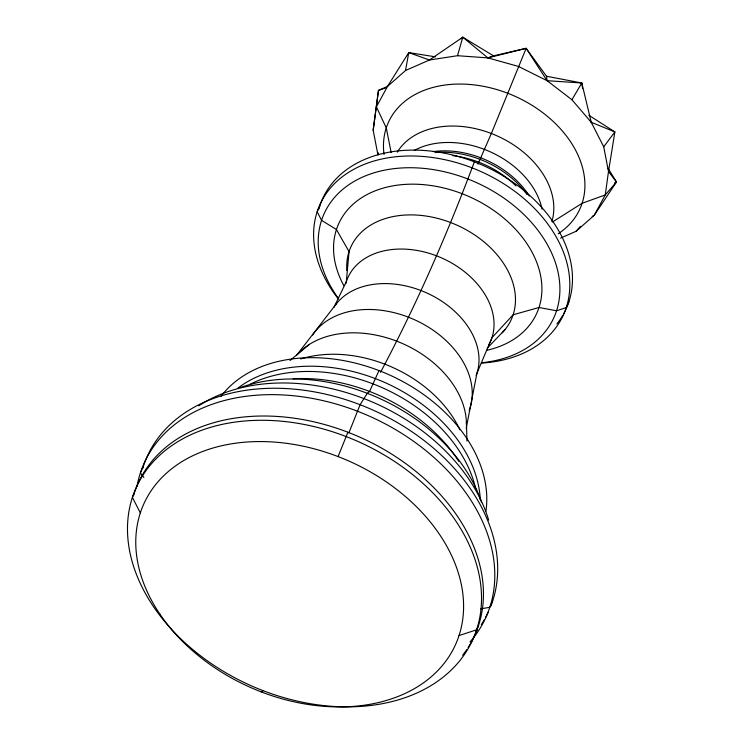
<?xml version="1.0" encoding="UTF-8"?>
<svg xmlns="http://www.w3.org/2000/svg" width="744" height="744" viewBox="0 0 744 744"><rect width="100%" height="100%" fill="white"/><g stroke="black" fill="none" stroke-linecap="round" stroke-linejoin="round"><path stroke-width="1.12" d="M378.278 152.762L377.952 155.003L373.172 130.228L378.473 90.396L387.447 86.49L405.527 70.513L429.418 60.013L462.805 37.2L493.523 55.846L526.148 48.323L546.496 76.241L547.082 80.687L571.931 99.743L591.238 122.286L603.719 146.782L608.499 171.557L605.253 194.928L594.224 215.295L576.135 231.272L560.558 238.117M373.172 130.228L378.473 90.396L385.838 87.783M405.527 70.513L408.754 52.601L435.659 56.86M466.19 428.358L476.913 373.311L491.961 337.683L513.137 314.777L539.019 307.486L556.559 310.778L566.258 307.607L568.918 301.729M391.167 152.567L386.266 127.903L376.408 106.857L387.447 86.49L408.754 52.601L429.418 60.013L457.504 55.707L462.805 37.2L487.859 57.893L518.41 66.411L547.082 80.687L581.808 82.993L591.238 122.286L614.87 131.921L608.499 171.557L616.469 181.992L594.224 215.295L592.215 216.42M348.824 433.045L360.087 404.717L367.303 393.325L369.563 391.446L379.003 370.577M338.092 456.584L347.904 432.236M477.946 164.136L491.356 133.511L526.148 48.323L547.082 80.687M143.285 466.469L140.393 472.877L143.89 477.509M134.329 493.077L132.395 497.345L140.328 512.914M319.818 205.865L317.167 211.752L321.566 220.345L336.437 229.524L349.048 251.63L346.332 281.641L333.963 307.337M474.384 161.839C447.386 233.783 416.668 304.436 380.519 372.326M478.531 625.537L476.606 629.805L459.039 635.571M492.686 600.938L489.794 607.337L480.633 608.825M571.931 99.743L581.808 82.993L546.496 76.241M603.719 146.782L614.87 131.921L588.885 115.301M336.623 303.468L296.865 354.897M608.043 168.284L616.469 181.992L605.253 194.928L582.124 203.279L552.494 221.972M576.135 231.272L580.45 226.353M487.274 348.192L505.223 329.378M461.15 38.781L462.805 37.2M289.946 360.57L309.439 344.351M261.284 691.901L263.023 690.646M614.488 183.033L616.469 181.992M457.504 55.707L487.859 57.893L493.523 55.846M487.859 57.893L526.148 48.323M590.076 120.323L591.238 122.286M581.808 82.993L582.58 88.638M466.414 422.499L466.99 441.071M466.786 649.577A184.679 133.297 24.3 0 1 462.656 655.259M133.66 495.206A184.679 133.297 24.3 0 1 362.096 438.188A184.679 133.297 24.3 0 1 468.069 647.615M137.036 486.251A187.469 135.306 24.3 0 1 373.841 418.193A187.469 135.306 24.3 0 1 470.078 641.858M488.529 611.549A187.469 135.306 24.3 0 1 485.423 617.706M484.288 619.706A187.469 135.306 24.3 0 1 481.256 624.607M477.248 630.224A187.469 135.306 24.3 0 1 475.834 632.037M142.606 468.646A187.469 135.306 24.3 0 1 362.291 405.573A187.469 135.306 24.3 0 1 490.77 606.286M198.899 405.75A177.156 127.866 24.3 0 1 365.695 399.286A177.156 127.866 24.3 0 1 488.669 520.093M240.917 387.354A163.392 117.933 24.3 0 1 481.591 502.553M293.117 378.798A147.052 106.141 24.3 0 1 458.723 461.308M249.752 384.443A142.643 102.951 24.3 0 1 385.643 389.214A142.643 102.951 24.3 0 1 475.881 489.599M237.931 388.089A142.643 102.951 24.3 0 1 387.419 383.69A142.643 102.951 24.3 0 1 480.289 499.81M220.931 396.431A146.866 106.001 24.3 0 1 386.778 373.758A146.866 106.001 24.3 0 1 485.934 511.221M300.79 358.961A112.837 81.44 24.3 0 1 459.839 429.744M297.535 354.265A94.962 68.541 24.3 0 1 400.198 342.556A94.962 68.541 24.3 0 1 466.442 424.833M312.694 334.967A87.178 62.924 24.3 0 1 417.338 321.055A87.178 62.924 24.3 0 1 469.204 410.437M335.228 305.31A79.087 57.083 24.3 0 1 430.441 294.698A79.087 57.083 24.3 0 1 476.141 375.46M345.69 283.817A78.129 56.395 24.3 0 1 440.346 257.387A78.129 56.395 24.3 0 1 488.771 344.965M346.834 270.556A88.043 63.547 24.3 0 1 452.38 223.219A88.043 63.547 24.3 0 1 502.246 332.763M343.886 285.696A108.689 78.445 24.3 0 1 391.214 186.177A108.689 78.445 24.3 0 1 530.323 249.091A108.689 78.445 24.3 0 1 486.734 350.303M338.455 298.502A126.08 91.001 24.3 0 1 379.979 171.185A126.08 91.001 24.3 0 1 548.709 247.082A126.08 91.001 24.3 0 1 481.331 362.765M338.408 298.995A133.65 96.46 24.3 0 1 377.255 160.109A133.65 96.46 24.3 0 1 558.605 241.363A133.65 96.46 24.3 0 1 481.526 363.109M562.799 315.335A133.65 96.46 24.3 0 1 556.903 323.9M318.878 209.018A133.65 96.46 24.3 0 1 480.392 164.275A133.65 96.46 24.3 0 1 563.933 313.326M452.808 155.673A81.487 58.813 24.3 0 1 515.955 185.926M435.026 152.548A81.487 58.813 24.3 0 1 527.059 194.612M433.12 151.618A79.627 57.474 24.3 0 1 529.328 196.016M414.231 150.474A79.627 57.474 24.3 0 1 491.012 152.157A79.627 57.474 24.3 0 1 542.032 209.129M397.277 152.157A85.095 61.417 24.3 0 1 497.29 135.975A85.095 61.417 24.3 0 1 551.862 221.554M384.043 154.52A105.09 75.851 24.3 0 1 515.787 96.636A105.09 75.851 24.3 0 1 558.195 233.746M159.848 614.079A170.999 123.42 24.3 0 0 443.666 663.927A170.999 123.42 24.3 0 0 295.535 444.717A170.999 123.42 24.3 0 0 159.848 614.079M153.478 606.593A184.679 133.297 24.3 0 0 460.006 660.44A184.679 133.297 24.3 0 0 300.018 423.689A184.679 133.297 24.3 0 0 153.478 606.593"/></g></svg>
